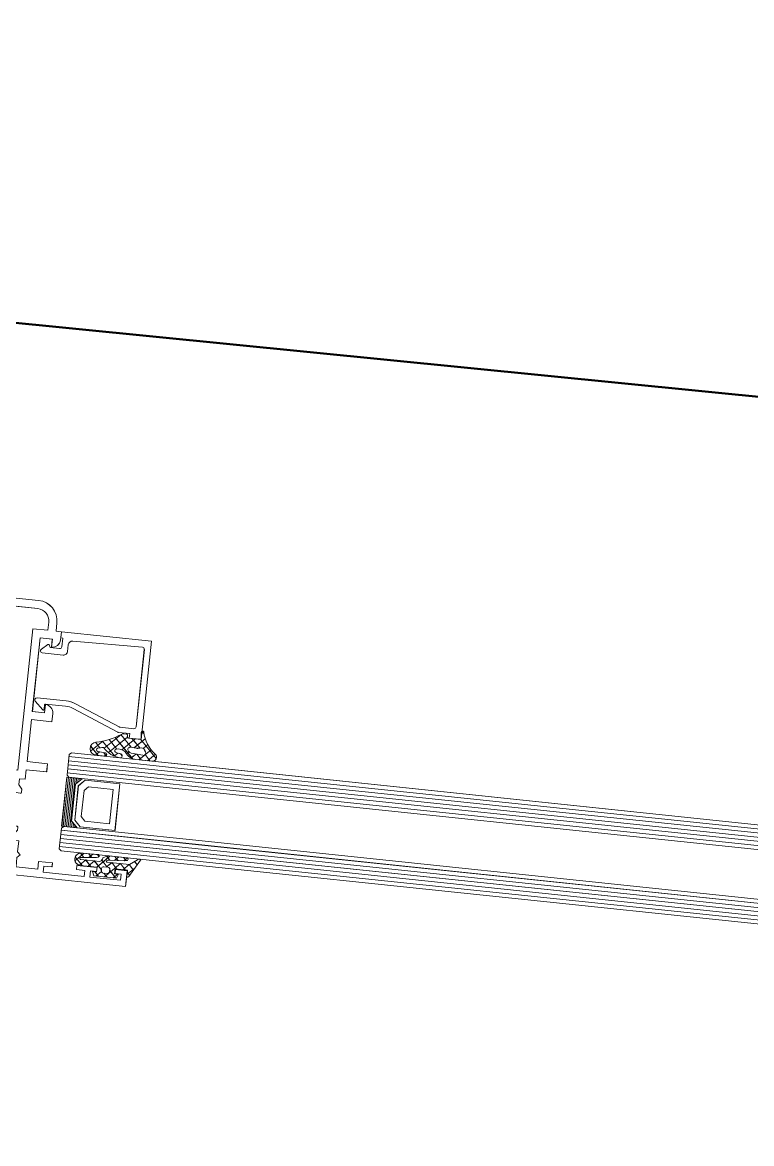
# Model space of a CAD drawing. Header units: millimetres. Extents: x 26282 to 30760, y 1404 to 4574.
# Drawn here: x 29690.17 to 29707.89, y 3447.08 to 3474.34 of the extents above; entities that cross this region are included whole.
import ezdxf

# ---------------------------------------------------------------- set-up
doc = ezdxf.new("R2010")
doc.units = ezdxf.units.MM
doc.header["$LTSCALE"] = 0.25
doc.layers.add('AB-DUV', color=4, linetype='Continuous', lineweight=50)
doc.layers.add('DOĞRAMA', color=30, linetype='Continuous', lineweight=20)

# ---------------------------------------------------------------- blocks, each defined once
blk = doc.blocks.new('CHD60E28', base_point=(0, -82.8))
at = {"color": 1, "linetype": 'Continuous'}
blk.add_line((58, -22), (60, -22), dxfattribs=at)
at = {"color": 40, "linetype": 'Continuous'}
for points in [[(0, -49.7), (0, -24.85), (0, 0), (3.9, 0), (3.9, -2.9), (2.9, -2.9), (2.9, -1.4), (1.4, -1.4), (1.4, -8.9), (2.9, -8.9), (2.9, -7.4), (3.9, -7.4), (3.9, -12.3), (2.9, -12.3), (2.9, -10.3), (1.4, -10.3), (1.4, -20.3), (2.9, -20.3), (2.9, -18.3), (3.9, -18.3), (3.9, -21.7), (2, -21.7), (2, -27), (4.305342, -27), (5, -26.28066), (5.694659, -27), (8.4, -27), (8.4, -28.4), (9.809008, -28.4, 0.176327), (9.969705, -28.341511), (10.9, -27.5609), (11.6, -27.5609, -0.43976), (11.898858, -27.887046), (11.688329, -30.293409, -0.176327), (11.616057, -30.448396), (11.276777, -30.787677, -0.577351), (10.858518, -30.675605), (10.827653, -30.560412, 0.267949), (10.650876, -30.383636), (8.7, -29.8609), (8.5, -29.8609, 0.842899), (8.4, -30.443742), (8.4, -34.5109, 0.414213), (8.65, -34.7609), (8.971194, -34.7609, 0.137838), (9.101447, -34.724288), (10.619748, -33.797512, -0.585341), (11, -34.0109), (11, -35.347384, -0.261351), (10.521011, -36.200935), (8.4, -37.495605), (8.4, -39.304394), (10.52101, -40.599064, -0.261351), (11.000001, -41.452615), (11, -42.789099, -0.585341), (10.619748, -43.002487), (9.101446, -42.075712, 0.137838), (8.971194, -42.0391), (8.65, -42.039099, 0.414213), (8.399999, -42.2891), (8.4, -46.356257, 0.842899), (8.5, -46.939099), (8.7, -46.939099), (10.650876, -46.416364, 0.267949), (10.827654, -46.239588), (10.858519, -46.124395, -0.577351), (11.276776, -46.012322), (11.616057, -46.351603, -0.176327), (11.688329, -46.50659), (11.898859, -48.912953, -0.43976), (11.6, -49.2391), (10.9, -49.239099), (9.969705, -48.458489, 0.176327), (9.809008, -48.4), (8.4, -48.4), (8.4, -49.7), (7.9, -49.7), (7.9, -53.705341), (8.61934, -54.4), (7.9, -55.094658), (7.9, -59.1, -0.414213), (7.3, -59.699999), (6.5, -59.7, -0.414213), (5.9, -59.099999), (5.9, -49.7), (0, -49.7)], [(67, -28.30168), (67, -55.55084), (67, -82.8), (63.5, -82.8), (63.5, -81.073884), (64.5, -80.7), (64.5, -81.4), (66, -81.4), (66, -77.2), (64.5, -77.2), (64.5, -77.9), (63.5, -77.526115), (63.5, -75.8), (65, -75.8), (65, -60.8), (62, -60.8), (62, -65.3), (57.5, -65.3), (57.5, -63.8), (60, -63.8), (60, -60.8), (40, -60.8), (40, -63.8), (42.5, -63.8), (42.5, -65.3), (31.308076, -65.3), (28.71, -60.8), (25.4, -60.8, -0.414213), (23.4, -58.799999), (23.4, -48.4), (21.990993, -48.4, 0.176327), (21.830296, -48.458489), (20.9, -49.239099), (20.2, -49.239099, -0.43976), (19.901142, -48.912953), (20.111671, -46.506591, -0.176327), (20.183943, -46.351603), (20.523224, -46.012323, -0.577351), (20.941481, -46.124395), (20.972347, -46.239587, 0.267949), (21.149124, -46.416364), (23.1, -46.939099), (23.3, -46.939099, 0.842899), (23.4, -46.356257), (23.4, -42.289099, 0.414213), (23.149999, -42.0391), (22.828807, -42.039099, 0.137838), (22.698554, -42.075711), (21.180253, -43.002487, -0.585341), (20.799999, -42.7891), (20.8, -41.452615, -0.261351), (21.278991, -40.599064), (23.4, -39.304394), (23.4, -37.495605), (21.278991, -36.200935, -0.261351), (20.800001, -35.347385), (20.8, -34.0109, -0.585341), (21.180252, -33.797512), (22.698554, -34.724288, 0.137838), (22.828807, -34.760901), (23.15, -34.7609, 0.414213), (23.4, -34.5109), (23.4, -30.443743, 0.842899), (23.3, -29.860899), (23.1, -29.8609), (21.149124, -30.383636, 0.267949), (20.972348, -30.560413), (20.941482, -30.675605, -0.577351), (20.523223, -30.787677), (20.183943, -30.448396, -0.176327), (20.111672, -30.293408), (19.901142, -27.887047, -0.43976), (20.199999, -27.5609), (20.9, -27.5609), (21.830296, -28.341511, 0.176327), (21.990993, -28.4), (23.4, -28.4), (23.4, -27), (25.74, -27), (25.74, -22), (27.74, -22), (27.74, -27), (38, -27), (38, -22), (40, -22, -0.414213), (42, -23.999999), (40, -24), (40, -27), (58, -27), (58, -24), (56, -24, -0.414213), (58, -21.999999), (60, -22), (60, -23.30168), (62, -23.30168, -0.414213), (67, -28.30168)], [(65, -43.55084), (65, -28.301681, 0.414213), (62, -25.301681), (60, -25.30168), (60, -29), (25.4, -29), (25.4, -58.8), (29.864701, -58.8), (32.462777, -63.3), (38, -63.3), (38, -58.8), (65, -58.8), (65, -43.55084)]]:
    blk.add_lwpolyline(points, format="xyb", close=True, dxfattribs=at)
blk.add_lwpolyline([(3.2, -29.55), (3.2, -30.1), (2, -30.1), (2, -46.4), (3.2, -46.4), (3.2, -47.7), (4.8, -47.7), (4.8, -46.4), (6.4, -46.4), (6.4, -30.1), (4.8, -30.1), (4.8, -29), (3.2, -29), (3.2, -29.55)], close=True, dxfattribs=at)
at = {"color": 4, "linetype": 'Continuous'}
for points in [[(10.113, -33.587833), (8.4, -34.587833), (8.4, -29.987833), (10.1, -30.987833), (15.9, -30.987833), (21.7, -30.987833), (23.4, -29.987833), (23.4, -34.587833), (21.687, -33.587833), (15.9, -33.587833), (10.113, -33.587833)], [(10.113, -43.212166), (8.4, -42.212166), (8.4, -46.812166), (10.1, -45.812166), (15.9, -45.812166), (21.7, -45.812166), (23.4, -46.812166), (23.4, -42.212166), (21.687, -43.212166), (15.9, -43.212166), (10.113, -43.212166)]]:
    blk.add_lwpolyline(points, close=True, dxfattribs=at)
blk = doc.blocks.new('CHD10-3111', base_point=(3855.389827, -8975.811796))
at = {"color": 40, "linetype": 'Continuous'}
blk.add_lwpolyline([(3855.389827, -8949.111796), (3879.389827, -8949.111796), (3879.389827, -8971.111796), (3877.889827, -8971.111796), (3877.889827, -8970.611796), (3875.789827, -8970.611796, 0.414276), (3875.289827, -8971.111902), (3875.289827, -8973.411796), (3875.891113, -8973.764938, -0.44986), (3875.948899, -8974.058621), (3874.687602, -8975.51474, -0.717959), (3873.789827, -8975.211796), (3873.789827, -8970.111796, -0.414242), (3874.789923, -8969.111796), (3876.40713, -8969.111796, 0.409111), (3877.406977, -8968.129248), (3877.703866, -8951.120522, 0.419335), (3877.203942, -8950.611796), (3858.289827, -8950.611796, 0.414214), (3857.789827, -8951.111796), (3857.789827, -8954.510299, 0.096347), (3857.826278, -8954.697709), (3862.331086, -8965.847499, -0.096289), (3862.789827, -8968.20752), (3862.789827, -8975.311796, -0.679855), (3861.925103, -8975.653814), (3860.044019, -8973.648631, -0.65679), (3860.189935, -8973.311796), (3861.289827, -8973.311796, 0.414214), (3861.489827, -8973.111796), (3861.489827, -8968.20752, 0.096295), (3861.125704, -8966.334383), (3856.526235, -8954.950297, -0.096289), (3856.489827, -8954.762994), (3856.489827, -8952.011796), (3855.389827, -8952.011796), (3855.389827, -8949.111796)], format="xyb", close=True, dxfattribs=at)
blk = doc.blocks.new('CHDMN-201', base_point=(29.944199, -19.992072))
at = {"color": 1, "linetype": 'Continuous'}
for p, q in [((24.944196, -17.917709), (26.712382, -16.149524)), ((25.670623, -15.827906), (29.959082, -20.116364)), ((24.944196, -17.222799), (26.363237, -18.64184)), ((24.944198, -20.039028), (27.683935, -17.299291)), ((27.730494, -21.495372), (30.203718, -19.022148)), ((27.817864, -19.286682), (28.843558, -18.260988)), ((24.944197, -19.344121), (26.23548, -20.635403)), ((25.079548, -21.600792), (25.475995, -21.997239)), ((25.189997, -21.91455), (25.940862, -21.163684)), ((25.940862, -21.163684), (26.275067, -20.829479)), ((26.23548, -20.635403), (26.260255, -20.660179)), ((26.954462, -24.392725), (29.944199, -21.402988)), ((27.826231, -20.104834), (29.944199, -22.222802)), ((31.257696, -20.089491), (31.80016, -19.547027)), ((31.416762, -19.452725), (31.950423, -19.986385)), ((25.475995, -21.997239), (29.768513, -26.289757)), ((25.477814, -24.120378), (25.941592, -24.584156)), ((25.916779, -27.551729), (30.108752, -23.359755)), ((26.075074, -23.150793), (26.624114, -22.601753)), ((27.79138, -22.191304), (30.58826, -24.988183)), ((25.178841, -25.942725), (28.496854, -29.260739)), ((25.232281, -26.114906), (26.046166, -25.301021)), ((26.882093, -28.707735), (30.556963, -25.032865)), ((26.991686, -25.63425), (29.066899, -27.709463)), ((24.944199, -28.524309), (25.530435, -27.938072)), ((24.944199, -29.950724), (27.004506, -32.011031)), ((24.952122, -30.637706), (25.869183, -29.720645)), ((25.094432, -27.979636), (25.776541, -28.661746)), ((25.810575, -31.900573), (28.517647, -29.193501)), ((26.861353, -29.746558), (28.07121, -30.956415))]:
    blk.add_line(p, q, dxfattribs=at)
for points in [[(26.390301, -23.393758, -0.11997), (25.342637, -22.236365, -0.11997), (24.944199, -20.726926), (24.944195, -16.789779, -0.730107), (26.758647, -16.209518, 0.185935), (31.810746, -19.549362, -0.858634), (31.670288, -20.125588), (30.144199, -19.992072, 0.414214), (29.944199, -20.192072), (29.944199, -23.09206, 0.414226), (30.244199, -23.392072), (30.544174, -23.392072, -0.414238), (30.844199, -23.692072), (30.844199, -24.310458, -0.167691), (30.631375, -24.927186, 0.106409), (28.114271, -30.786691, -0.907546), (24.944199, -30.478675), (24.944199, -28.292072, -1), (25.744199, -28.292072), (25.908447, -30.169443, 0.790151), (26.678457, -30.282816, 0.061795), (27.025941, -28.955975, 0.24686), (26.961879, -28.781202, -0.192553), (24.944199, -24.656358, -1), (25.941426, -24.581945, 0.061004), (26.187228, -25.817745, 0.744986), (26.953471, -25.796309, 0.211789), (26.613432, -23.622255, 0.100818), (26.390301, -23.393758)], [(26.255022, -20.600362), (26.380094, -22.029945, 0.17342), (26.661249, -22.641873, 0.008526), (26.786952, -22.766133, 0.691738), (27.799141, -22.280005), (27.680588, -20.924941, -0.129672), (27.819183, -20.120619, 0.375997), (27.441422, -18.85823), (27.046771, -18.610379, 0.619603), (26.12995, -19.17078), (26.255022, -20.600362)]]:
    blk.add_lwpolyline(points, format="xyb", close=True, dxfattribs=at)
blk = doc.blocks.new('*U61')
at = {"color": 4, "linetype": 'Continuous'}
for p, q in [((243.544392, 76), (243.544392, 64)), ((243.944392, 76), (243.944392, 64)), ((244.344392, 76), (244.344392, 64)), ((244.744392, 76), (244.744392, 64)), ((245.144392, 76), (245.144392, 64)), ((245.544392, 76), (245.544392, 64)), ((245.944392, 76), (245.944392, 74.65)), ((246.344392, 76), (246.344392, 75.05)), ((246.744392, 76), (246.744392, 75.45)), ((247.144392, 76), (247.144392, 75.85)), ((245.944392, 65.35), (245.944392, 64)), ((246.344392, 64.95), (246.344392, 64)), ((246.744392, 64.55), (246.744392, 64)), ((247.144392, 64.15), (247.144392, 64))]:
    blk.add_line(p, q, dxfattribs=at)
blk = doc.blocks.new('CHD40D02')
at = {"color": 1, "linetype": 'Continuous'}
for p, q in [((-1.122662, 0.665503), (-0.457159, 0)), ((-1.012226, 0), (0.801576, 1.813802)), ((0, -1.109094), (1.4, 0.290906)), ((0.205857, 1.458304), (1.4, 0.264161)), ((1.534377, 2.251105), (2.247288, 1.538194)), ((-2.117144, -5.347558), (1.4, -1.830414)), ((-2.117144, -3.226238), (-1.117144, -2.226238)), ((-2.117144, -2.582656), (-0.421916, -4.277884)), ((0, -0.457159), (1.4, -1.857159)), ((0, -2.578479), (1.4, -3.978479)), ((2.000247, -3.351488), (2.91136, -2.440375)), ((2.050967, -2.508126), (2.906913, -3.364072)), ((2.135987, -1.094428), (2.921622, -0.308793)), ((2.222769, -0.558608), (2.917076, -1.252915)), ((-2.117144, -4.703976), (-1.237492, -5.583628)), ((0.262508, -5.089227), (1.4, -3.951735)), ((0.262508, -4.962308), (1.066416, -5.766216)), ((1.930627, -4.509107), (2.59883, -5.177309)), ((2.106571, -5.366485), (2.901098, -4.571957)), ((2.59883, -5.177309), (2.73038, -5.30886)), ((-2.117144, -7.468879), (-0.899257, -6.250992)), ((-2.117144, -6.825296), (-1.117144, -7.825296)), ((-0.543237, -6.277883), (1.4, -8.22112)), ((0, -7.473055), (2.106571, -5.366485)), ((1.066416, -5.766216), (1.7501, -6.4499)), ((2.53001, -7.22981), (2.953639, -7.653438)), ((0, -9.594375), (1.4, -8.194375)), ((0, -8.942441), (1.4, -10.34244)), ((0.005596, -11.710099), (1.4, -10.315696)), ((2.065011, -9.650685), (2.925923, -8.789773)), ((2.137826, -8.958946), (2.903131, -9.724251)), ((0.000001, -11.063761), (1.86654, -12.930301)), ((0.929001, -12.908016), (2.87289, -10.964126)), ((1.935795, -10.878236), (2.844412, -11.786853))]:
    blk.add_line(p, q, dxfattribs=at)
at = {"color": 7, "linetype": 'Continuous'}
blk.add_line((2.921685, -0.29561), (2.817805, -0.199647), dxfattribs=at)
at = {"color": 1, "linetype": 'Continuous'}
for points in [[(2.921685, -0.29561), (2.9, -4.8), (2.8, -5.1), (2.7, -5.4), (2.6, -5.7), (2.4, -6), (2.3, -6.2), (2, -6.3), (1.8, -6.4), (1.6, -6.6), (1.5, -6.7), (1.4, -6.9), (1.4, -11.5), (1.4, -11.7), (1.6, -11.8), (1.65982, -11.8), (1.85982, -11.6), (2.25982, -7.8), (2.35982, -7.4), (2.55982, -7.2), (2.85982, -7.2), (2.95982, -7.4), (2.85982, -11.5, -1.047986), (0.000001, -11.499982), (0, -7.412301), (-1.117144, -7.412301), (-1.117144, -8.412301), (-2.117144, -7.977518), (-2.117144, -2.406848), (-1.117144, -2.015544), (-1.117144, -3.015544), (0, -3.015544), (0, 0), (-1.5, 0), (-1.6, 0.1), (-1.6, 0.3), (-1.4, 0.5), (2.700478, 2.946982), (2.800478, 2.946982), (2.900478, 2.746982), (2.900478, 2.446982), (2.700478, 2.146982), (1.4, 0.4), (1.4, -5.2), (1.5, -5.3), (1.7, -5.2), (1.907825, -4.888262), (2.146067, -0.926812), (2.230152, -0.523166), (2.318197, -0.219443), (2.614003, -0.107644), (2.817805, -0.199647), (2.921685, -0.29561)], [(0.116062, -6.131436, 0.198912), (0.262508, -5.777883), (0.262508, -4.777884, 0.414213), (-0.237492, -4.277884), (-0.737492, -4.277884, 0.414213), (-1.237492, -4.777883), (-1.237492, -5.777884, 0.414213), (-0.737492, -6.277883), (-0.237491, -6.277883, 0.198912), (0.116062, -6.131436)]]:
    blk.add_lwpolyline(points, format="xyb", close=True, dxfattribs=at)
blk = doc.blocks.new('A$C3DEF5641')
at = {"layer": 'DOĞRAMA', "color": 163, "linetype": 'Continuous'}
for p, q in [((122.13, 82.92), (121.63, 82.42)), ((121.63, 82.42), (121.63, 77.42)), ((121.63, 81.92), (153.63, 81.92)), ((122.13, 82.92), (153.63, 82.92)), ((353.28, 82.92), (153.63, 82.92)), ((353.28, 81.92), (153.63, 81.92)), ((121.63, 80.92), (153.63, 80.92)), ((121.63, 79.92), (153.63, 79.92)), ((353.28, 80.92), (153.63, 80.92)), ((353.28, 79.92), (153.63, 79.92)), ((121.63, 78.92), (153.63, 78.92)), ((121.63, 77.92), (153.63, 77.92)), ((121.63, 77.42), (122.13, 76.92)), ((122.13, 76.92), (153.63, 76.92)), ((126.13, 76.62), (124.63, 75.12)), ((134.63, 76.62), (126.13, 76.62)), ((134.63, 65.22), (134.63, 76.62)), ((353.28, 78.92), (153.63, 78.92)), ((353.28, 77.92), (153.63, 77.92)), ((353.28, 76.92), (153.63, 76.92)), ((124.63, 75.12), (124.63, 66.72)), ((127.13, 75.12), (126.13, 74.12)), ((126.13, 74.12), (126.13, 67.72)), ((133.13, 75.12), (127.13, 75.12)), ((133.13, 66.72), (133.13, 75.12)), ((124.63, 66.72), (126.13, 65.22)), ((126.13, 67.72), (127.13, 66.72)), ((127.13, 66.72), (133.13, 66.72)), ((122.13, 64.92), (121.63, 64.42)), ((121.63, 64.42), (121.63, 59.42)), ((121.63, 63.92), (153.63, 63.92)), ((121.63, 62.92), (153.63, 62.92)), ((122.13, 64.92), (153.63, 64.92)), ((126.13, 65.22), (134.63, 65.22)), ((353.28, 64.92), (153.63, 64.92)), ((353.28, 63.92), (153.63, 63.92)), ((353.28, 62.92), (153.63, 62.92)), ((121.63, 61.92), (153.63, 61.92)), ((121.63, 60.92), (153.63, 60.92)), ((353.28, 61.92), (153.63, 61.92)), ((353.28, 60.92), (153.63, 60.92)), ((121.63, 59.92), (153.63, 59.92)), ((121.63, 59.42), (122.13, 58.92)), ((122.13, 58.92), (153.63, 58.92)), ((353.28, 59.92), (153.63, 59.92)), ((353.28, 58.92), (153.63, 58.92))]:
    blk.add_line(p, q, dxfattribs=at)
blk.add_lwpolyline([(121.63, 76.92), (125.38, 76.92), (123.88, 75.42), (123.88, 66.42), (125.38, 64.92), (121.63, 64.92), (121.63, 76.92)], close=True, dxfattribs=at)
at = {"layer": 'DOĞRAMA', "color": 163}
blk.add_arc((46.5, 122.91), 404.59, 0, 90, dxfattribs=at)
at = {"layer": 'DOĞRAMA', "color": 163, "rotation": 270}
for name, p, xscale in [('CHD60E28', (55.83, 51.92), -1), ('CHD10-3111', (111.93, 87.92), -1), ('CHDMN-201', (138.63, 87.92), -1), ('CHD40D02', (138.63, 55.92), -1.034312)]:
    blk.add_blockref(name, p, dxfattribs=dict(at, xscale=xscale))
at = {"layer": 'DOĞRAMA', "color": 163}
blk.add_blockref('*U61', (-121.91, 0.92), dxfattribs=at)
blk = doc.blocks.new('A$C187D15ED')
at = {"layer": 'AB-DUV'}
blk.add_line((10512.63, 3222.948), (10087.749, 3265.167), dxfattribs=at)
blk.add_line((10512.63, 3222.948), (10087.749, 3265.167), dxfattribs=at)
at = {"layer": 'DOĞRAMA', "color": 163, "xscale": 0.1, "yscale": 0.1, "zscale": 0.1, "rotation": 354.0084398994581}
blk.add_blockref('A$C3DEF5641', (10107.921, 3244.585, 0), dxfattribs=at)
blk.add_blockref('A$C3DEF5641', (10107.921, 3244.585, 0), dxfattribs=at)

msp = doc.modelspace()

# ---------------------------------------------------------------- block references
at = {"layer": 'AB-DUV', "ltscale": 100}
msp.add_blockref('A$C187D15ED', (19570.424, 205.028, 5.126), dxfattribs=at)

# ---------------------------------------------------------------- next in the draw order: linework, layer by layer
at = {"layer": 'DOĞRAMA', "color": 1, "linetype": 'Continuous'}
for p, q in [((29691.092, 3459.328, 5.126), (29691.113, 3459.527, 5.126)), ((29691.092, 3459.328, 5.126), (29691.113, 3459.527, 5.126)), ((29692.152, 3456.697, 5.126), (29692.556, 3457.024, 5.126)), ((29692.152, 3456.697, 5.126), (29692.556, 3457.024, 5.126)), ((29692.809, 3456.719, 5.126), (29692.561, 3457.026, 5.126)), ((29692.809, 3456.719, 5.126), (29692.561, 3457.026, 5.126)), ((29693.055, 3457.042, 5.126), (29693.114, 3457.09, 5.126)), ((29693.055, 3457.042, 5.126), (29693.114, 3457.09, 5.126)), ((29693.12, 3457.051, 5.126), (29693.072, 3457.11, 5.126)), ((29693.12, 3457.051, 5.126), (29693.072, 3457.11, 5.126)), ((29691.823, 3456.623, 5.126), (29692.121, 3456.864, 5.126)), ((29691.823, 3456.623, 5.126), (29692.121, 3456.864, 5.126)), ((29692.008, 3456.517, 5.126), (29691.825, 3456.743, 5.126)), ((29692.008, 3456.517, 5.126), (29691.825, 3456.743, 5.126)), ((29692.048, 3456.705, 5.126), (29691.941, 3456.838, 5.126)), ((29692.048, 3456.705, 5.126), (29691.941, 3456.838, 5.126)), ((29692.409, 3456.498, 5.126), (29692.114, 3456.863, 5.126)), ((29692.409, 3456.498, 5.126), (29692.114, 3456.863, 5.126)), ((29692.257, 3456.589, 5.126), (29692.717, 3456.962, 5.126)), ((29692.257, 3456.589, 5.126), (29692.717, 3456.962, 5.126)), ((29692.459, 3456.675, 5.126), (29692.274, 3456.903, 5.126)), ((29692.459, 3456.675, 5.126), (29692.274, 3456.903, 5.126)), ((29692.805, 3456.487, 5.126), (29692.423, 3456.958, 5.126)), ((29692.805, 3456.487, 5.126), (29692.423, 3456.958, 5.126)), ((29692.582, 3456.659, 5.126), (29692.91, 3456.925, 5.126)), ((29692.582, 3456.659, 5.126), (29692.91, 3456.925, 5.126)), ((29693.017, 3456.701, 5.126), (29692.829, 3456.933, 5.126)), ((29693.017, 3456.701, 5.126), (29692.829, 3456.933, 5.126)), ((29692.878, 3456.706, 5.126), (29693.15, 3456.926, 5.126)), ((29692.878, 3456.706, 5.126), (29693.15, 3456.926, 5.126)), ((29693.42, 3456.442, 5.126), (29693.038, 3456.913, 5.126)), ((29693.42, 3456.442, 5.126), (29693.038, 3456.913, 5.126)), ((29693.099, 3456.691, 5.126), (29693.211, 3456.783, 5.126)), ((29693.099, 3456.691, 5.126), (29693.211, 3456.783, 5.126)), ((29691.94, 3456.525, 5.126), (29692.041, 3456.606, 5.126)), ((29691.94, 3456.525, 5.126), (29692.041, 3456.606, 5.126)), ((29692.206, 3456.511, 5.126), (29692.145, 3456.586, 5.126)), ((29692.206, 3456.511, 5.126), (29692.145, 3456.586, 5.126)), ((29692.15, 3456.502, 5.126), (29692.214, 3456.554, 5.126)), ((29692.15, 3456.502, 5.126), (29692.214, 3456.554, 5.126)), ((29692.393, 3456.505, 5.126), (29692.482, 3456.578, 5.126)), ((29692.393, 3456.505, 5.126), (29692.482, 3456.578, 5.126)), ((29692.593, 3456.509, 5.126), (29692.552, 3456.56, 5.126)), ((29692.593, 3456.509, 5.126), (29692.552, 3456.56, 5.126)), ((29692.696, 3456.558, 5.126), (29692.756, 3456.607, 5.126)), ((29692.696, 3456.558, 5.126), (29692.756, 3456.607, 5.126)), ((29692.84, 3456.443, 5.126), (29692.805, 3456.487, 5.126)), ((29692.84, 3456.443, 5.126), (29692.805, 3456.487, 5.126)), ((29692.81, 3456.457, 5.126), (29692.892, 3456.524, 5.126)), ((29692.81, 3456.457, 5.126), (29692.892, 3456.524, 5.126)), ((29692.892, 3456.524, 5.126), (29692.929, 3456.554, 5.126)), ((29692.892, 3456.524, 5.126), (29692.929, 3456.554, 5.126)), ((29692.948, 3456.548, 5.126), (29692.946, 3456.551, 5.126)), ((29692.948, 3456.548, 5.126), (29692.946, 3456.551, 5.126)), ((29693.063, 3456.406, 5.126), (29692.948, 3456.548, 5.126)), ((29693.063, 3456.406, 5.126), (29692.948, 3456.548, 5.126)), ((29692.994, 3456.413, 5.126), (29693.295, 3456.657, 5.126)), ((29692.994, 3456.413, 5.126), (29693.295, 3456.657, 5.126)), ((29693.274, 3456.384, 5.126), (29693.148, 3456.54, 5.126)), ((29693.274, 3456.384, 5.126), (29693.148, 3456.54, 5.126)), ((29693.205, 3456.391, 5.126), (29693.399, 3456.549, 5.126)), ((29693.205, 3456.391, 5.126), (29693.399, 3456.549, 5.126)), ((29691.443, 3453.958, 5.126), (29691.657, 3454.138, 5.126)), ((29691.443, 3453.958, 5.126), (29691.657, 3454.138, 5.126)), ((29691.616, 3453.843, 5.126), (29691.451, 3454.055, 5.126)), ((29691.616, 3453.843, 5.126), (29691.451, 3454.055, 5.126)), ((29691.552, 3453.85, 5.126), (29691.706, 3453.979, 5.126)), ((29691.552, 3453.85, 5.126), (29691.706, 3453.979, 5.126)), ((29691.56, 3454.015, 5.126), (29691.561, 3454.022, 5.126)), ((29691.56, 3454.015, 5.126), (29691.561, 3454.022, 5.126)), ((29691.568, 3453.994, 5.126), (29691.56, 3454.015, 5.126)), ((29691.568, 3453.994, 5.126), (29691.56, 3454.015, 5.126)), ((29691.561, 3454.022, 5.126), (29691.583, 3454.04, 5.126)), ((29691.561, 3454.022, 5.126), (29691.583, 3454.04, 5.126)), ((29691.588, 3453.992, 5.126), (29691.568, 3453.994, 5.126)), ((29691.588, 3453.992, 5.126), (29691.568, 3453.994, 5.126)), ((29691.656, 3454.04, 5.126), (29691.575, 3454.143, 5.126)), ((29691.656, 3454.04, 5.126), (29691.575, 3454.143, 5.126)), ((29691.583, 3454.04, 5.126), (29691.965, 3454.042, 5.126)), ((29691.583, 3454.04, 5.126), (29691.965, 3454.042, 5.126)), ((29692.046, 3453.944, 5.126), (29691.588, 3453.992, 5.126)), ((29692.046, 3453.944, 5.126), (29691.588, 3453.992, 5.126)), ((29692.013, 3454.109, 5.126), (29691.604, 3454.142, 5.126)), ((29692.013, 3454.109, 5.126), (29691.604, 3454.142, 5.126)), ((29691.827, 3453.821, 5.126), (29691.703, 3453.98, 5.126)), ((29691.827, 3453.821, 5.126), (29691.703, 3453.98, 5.126)), ((29691.779, 3454.041, 5.126), (29691.874, 3454.12, 5.126)), ((29691.779, 3454.041, 5.126), (29691.874, 3454.12, 5.126)), ((29691.849, 3454.041, 5.126), (29691.781, 3454.128, 5.126)), ((29691.849, 3454.041, 5.126), (29691.781, 3454.128, 5.126)), ((29691.965, 3454.042, 5.126), (29692.006, 3454.048, 5.126)), ((29691.965, 3454.042, 5.126), (29692.006, 3454.048, 5.126)), ((29691.973, 3453.806, 5.126), (29692.206, 3454, 5.126)), ((29691.973, 3453.806, 5.126), (29692.206, 3454, 5.126)), ((29692.025, 3454.063, 5.126), (29691.987, 3454.111, 5.126)), ((29692.025, 3454.063, 5.126), (29691.987, 3454.111, 5.126)), ((29692.006, 3454.048, 5.126), (29692.028, 3454.066, 5.126)), ((29692.006, 3454.048, 5.126), (29692.028, 3454.066, 5.126)), ((29692.031, 3454.097, 5.126), (29692.013, 3454.109, 5.126)), ((29692.031, 3454.097, 5.126), (29692.013, 3454.109, 5.126)), ((29692.028, 3454.066, 5.126), (29692.031, 3454.097, 5.126)), ((29692.028, 3454.066, 5.126), (29692.031, 3454.097, 5.126)), ((29692.1, 3453.98, 5.126), (29692.078, 3453.961, 5.126)), ((29692.1, 3453.98, 5.126), (29692.078, 3453.961, 5.126)), ((29692.155, 3453.898, 5.126), (29692.094, 3453.975, 5.126)), ((29692.155, 3453.898, 5.126), (29692.094, 3453.975, 5.126)), ((29692.112, 3453.999, 5.126), (29692.1, 3453.98, 5.126)), ((29692.112, 3453.999, 5.126), (29692.1, 3453.98, 5.126)), ((29692.125, 3454.029, 5.126), (29692.112, 3453.999, 5.126)), ((29692.125, 3454.029, 5.126), (29692.112, 3453.999, 5.126)), ((29692.146, 3454.037, 5.126), (29692.125, 3454.029, 5.126)), ((29692.146, 3454.037, 5.126), (29692.125, 3454.029, 5.126)), ((29692.178, 3454.055, 5.126), (29692.146, 3454.037, 5.126)), ((29692.178, 3454.055, 5.126), (29692.146, 3454.037, 5.126)), ((29692.209, 3454.062, 5.126), (29692.178, 3454.055, 5.126)), ((29692.209, 3454.062, 5.126), (29692.178, 3454.055, 5.126)), ((29692.206, 3454, 5.126), (29692.293, 3454.074, 5.126)), ((29692.206, 3454, 5.126), (29692.293, 3454.074, 5.126)), ((29692.24, 3454.069, 5.126), (29692.209, 3454.062, 5.126)), ((29692.24, 3454.069, 5.126), (29692.209, 3454.062, 5.126)), ((29692.23, 3454.049, 5.126), (29692.218, 3454.064, 5.126)), ((29692.23, 3454.049, 5.126), (29692.218, 3454.064, 5.126)), ((29692.218, 3453.957, 5.126), (29692.251, 3453.975, 5.126)), ((29692.218, 3453.957, 5.126), (29692.251, 3453.975, 5.126)), ((29692.289, 3453.973, 5.126), (29692.23, 3454.049, 5.126)), ((29692.289, 3453.973, 5.126), (29692.23, 3454.049, 5.126)), ((29692.271, 3454.076, 5.126), (29692.24, 3454.069, 5.126)), ((29692.271, 3454.076, 5.126), (29692.24, 3454.069, 5.126)), ((29692.251, 3453.975, 5.126), (29692.648, 3453.958, 5.126)), ((29692.251, 3453.975, 5.126), (29692.648, 3453.958, 5.126)), ((29692.719, 3454.031, 5.126), (29692.271, 3454.076, 5.126)), ((29692.719, 3454.031, 5.126), (29692.271, 3454.076, 5.126)), ((29692.405, 3453.968, 5.126), (29692.505, 3454.053, 5.126)), ((29692.405, 3453.968, 5.126), (29692.505, 3454.053, 5.126)), ((29692.489, 3453.965, 5.126), (29692.413, 3454.062, 5.126)), ((29692.489, 3453.965, 5.126), (29692.413, 3454.062, 5.126)), ((29692.685, 3453.962, 5.126), (29692.624, 3454.041, 5.126)), ((29692.685, 3453.962, 5.126), (29692.624, 3454.041, 5.126)), ((29692.631, 3453.959, 5.126), (29692.717, 3454.031, 5.126)), ((29692.631, 3453.959, 5.126), (29692.717, 3454.031, 5.126)), ((29692.727, 3454.02, 5.126), (29692.719, 3454.031, 5.126)), ((29692.727, 3454.02, 5.126), (29692.719, 3454.031, 5.126)), ((29692.72, 3453.968, 5.126), (29692.734, 3453.998, 5.126)), ((29692.72, 3453.968, 5.126), (29692.734, 3453.998, 5.126)), ((29692.734, 3453.998, 5.126), (29692.727, 3454.02, 5.126)), ((29692.734, 3453.998, 5.126), (29692.727, 3454.02, 5.126)), ((29692.751, 3453.578, 5.126), (29693.039, 3453.975, 5.126)), ((29692.751, 3453.578, 5.126), (29693.039, 3453.975, 5.126)), ((29692.959, 3453.983, 5.126), (29692.772, 3453.867, 5.126)), ((29692.959, 3453.983, 5.126), (29692.772, 3453.867, 5.126)), ((29692.991, 3454, 5.126), (29692.959, 3453.983, 5.126)), ((29692.991, 3454, 5.126), (29692.959, 3453.983, 5.126)), ((29693.021, 3453.997, 5.126), (29692.991, 3454, 5.126)), ((29693.021, 3453.997, 5.126), (29692.991, 3454, 5.126)), ((29693.04, 3453.985, 5.126), (29693.021, 3453.997, 5.126)), ((29693.04, 3453.985, 5.126), (29693.021, 3453.997, 5.126)), ((29693.039, 3453.975, 5.126), (29693.04, 3453.985, 5.126)), ((29693.039, 3453.975, 5.126), (29693.04, 3453.985, 5.126)), ((29691.573, 3453.848, 5.126), (29691.979, 3453.805, 5.126)), ((29691.573, 3453.848, 5.126), (29691.979, 3453.805, 5.126)), ((29691.762, 3453.828, 5.126), (29691.917, 3453.957, 5.126)), ((29691.762, 3453.828, 5.126), (29691.917, 3453.957, 5.126)), ((29691.967, 3453.69, 5.126), (29691.868, 3453.701, 5.126)), ((29691.868, 3453.701, 5.126), (29691.9, 3453.593, 5.126)), ((29691.967, 3453.69, 5.126), (29691.868, 3453.701, 5.126)), ((29691.868, 3453.701, 5.126), (29691.9, 3453.593, 5.126)), ((29692.086, 3453.737, 5.126), (29691.914, 3453.957, 5.126)), ((29692.086, 3453.737, 5.126), (29691.914, 3453.957, 5.126)), ((29691.951, 3453.588, 5.126), (29692.085, 3453.7, 5.126)), ((29691.951, 3453.588, 5.126), (29692.085, 3453.7, 5.126)), ((29691.979, 3453.805, 5.126), (29691.967, 3453.69, 5.126)), ((29691.979, 3453.805, 5.126), (29691.967, 3453.69, 5.126)), ((29692.067, 3453.952, 5.126), (29692.046, 3453.944, 5.126)), ((29692.067, 3453.952, 5.126), (29692.046, 3453.944, 5.126)), ((29692.078, 3453.961, 5.126), (29692.067, 3453.952, 5.126)), ((29692.078, 3453.961, 5.126), (29692.067, 3453.952, 5.126)), ((29692.084, 3453.717, 5.126), (29692.09, 3453.769, 5.126)), ((29692.084, 3453.717, 5.126), (29692.09, 3453.769, 5.126)), ((29692.145, 3453.815, 5.126), (29692.244, 3453.805, 5.126)), ((29692.145, 3453.815, 5.126), (29692.244, 3453.805, 5.126)), ((29692.226, 3453.806, 5.126), (29692.155, 3453.898, 5.126)), ((29692.226, 3453.806, 5.126), (29692.155, 3453.898, 5.126)), ((29692.162, 3453.566, 5.126), (29692.55, 3453.891, 5.126)), ((29692.162, 3453.566, 5.126), (29692.55, 3453.891, 5.126)), ((29692.206, 3453.937, 5.126), (29692.218, 3453.957, 5.126)), ((29692.206, 3453.937, 5.126), (29692.218, 3453.957, 5.126)), ((29692.215, 3453.926, 5.126), (29692.206, 3453.937, 5.126)), ((29692.215, 3453.926, 5.126), (29692.206, 3453.937, 5.126)), ((29692.213, 3453.808, 5.126), (29692.339, 3453.913, 5.126)), ((29692.213, 3453.808, 5.126), (29692.339, 3453.913, 5.126)), ((29692.772, 3453.867, 5.126), (29692.215, 3453.926, 5.126)), ((29692.772, 3453.867, 5.126), (29692.215, 3453.926, 5.126)), ((29692.289, 3453.748, 5.126), (29692.283, 3453.696, 5.126)), ((29692.289, 3453.748, 5.126), (29692.283, 3453.696, 5.126)), ((29692.437, 3453.537, 5.126), (29692.287, 3453.729, 5.126)), ((29692.437, 3453.537, 5.126), (29692.287, 3453.729, 5.126)), ((29692.46, 3453.755, 5.126), (29692.336, 3453.913, 5.126)), ((29692.46, 3453.755, 5.126), (29692.336, 3453.913, 5.126)), ((29692.405, 3453.644, 5.126), (29692.417, 3453.759, 5.126)), ((29692.405, 3453.644, 5.126), (29692.417, 3453.759, 5.126)), ((29692.417, 3453.759, 5.126), (29692.717, 3453.728, 5.126)), ((29692.417, 3453.759, 5.126), (29692.717, 3453.728, 5.126)), ((29692.671, 3453.732, 5.126), (29692.547, 3453.891, 5.126)), ((29692.671, 3453.732, 5.126), (29692.547, 3453.891, 5.126)), ((29692.606, 3453.739, 5.126), (29692.761, 3453.869, 5.126)), ((29692.606, 3453.739, 5.126), (29692.761, 3453.869, 5.126)), ((29692.648, 3453.958, 5.126), (29692.689, 3453.963, 5.126)), ((29692.648, 3453.958, 5.126), (29692.689, 3453.963, 5.126)), ((29692.689, 3453.963, 5.126), (29692.72, 3453.968, 5.126)), ((29692.689, 3453.963, 5.126), (29692.72, 3453.968, 5.126)), ((29692.717, 3453.728, 5.126), (29692.7, 3453.573, 5.126)), ((29692.717, 3453.728, 5.126), (29692.7, 3453.573, 5.126)), ((29692.706, 3453.624, 5.126), (29692.906, 3453.791, 5.126)), ((29692.706, 3453.624, 5.126), (29692.906, 3453.791, 5.126)), ((29692.864, 3453.734, 5.126), (29692.758, 3453.869, 5.126)), ((29692.864, 3453.734, 5.126), (29692.758, 3453.869, 5.126)), ((29692.957, 3453.862, 5.126), (29692.894, 3453.943, 5.126)), ((29692.957, 3453.862, 5.126), (29692.894, 3453.943, 5.126)), ((29691.9, 3453.593, 5.126), (29692.454, 3453.535, 5.126)), ((29691.9, 3453.593, 5.126), (29692.454, 3453.535, 5.126)), ((29692.015, 3453.581, 5.126), (29691.926, 3453.694, 5.126)), ((29692.015, 3453.581, 5.126), (29691.926, 3453.694, 5.126)), ((29692.228, 3453.65, 5.126), (29692.129, 3453.661, 5.126)), ((29692.228, 3453.65, 5.126), (29692.129, 3453.661, 5.126)), ((29692.226, 3453.559, 5.126), (29692.148, 3453.659, 5.126)), ((29692.226, 3453.559, 5.126), (29692.148, 3453.659, 5.126)), ((29692.373, 3453.544, 5.126), (29692.483, 3453.636, 5.126)), ((29692.373, 3453.544, 5.126), (29692.483, 3453.636, 5.126)), ((29692.504, 3453.634, 5.126), (29692.405, 3453.644, 5.126)), ((29692.504, 3453.634, 5.126), (29692.405, 3453.644, 5.126)), ((29692.454, 3453.535, 5.126), (29692.504, 3453.634, 5.126)), ((29692.454, 3453.535, 5.126), (29692.504, 3453.634, 5.126)), ((29692.7, 3453.573, 5.126), (29692.709, 3453.562, 5.126)), ((29692.7, 3453.573, 5.126), (29692.709, 3453.562, 5.126)), ((29692.709, 3453.562, 5.126), (29692.729, 3453.56, 5.126)), ((29692.709, 3453.562, 5.126), (29692.729, 3453.56, 5.126)), ((29692.771, 3453.605, 5.126), (29692.712, 3453.681, 5.126)), ((29692.771, 3453.605, 5.126), (29692.712, 3453.681, 5.126)), ((29692.729, 3453.56, 5.126), (29692.751, 3453.578, 5.126)), ((29692.729, 3453.56, 5.126), (29692.751, 3453.578, 5.126))]:
    msp.add_line(p, q, dxfattribs=at)
at = {"layer": 'DOĞRAMA', "color": 163, "linetype": 'Continuous'}
for p, q in [((29691.303, 3456.541, 5.126), (29691.25, 3456.043, 5.126)), ((29691.303, 3456.541, 5.126), (29691.25, 3456.043, 5.126)), ((29691.297, 3456.491, 5.126), (29694.48, 3456.157, 5.126)), ((29691.297, 3456.491, 5.126), (29694.48, 3456.157, 5.126)), ((29691.357, 3456.585, 5.126), (29691.303, 3456.541, 5.126)), ((29691.357, 3456.585, 5.126), (29691.303, 3456.541, 5.126)), ((29691.357, 3456.585, 5.126), (29694.49, 3456.256, 5.126)), ((29691.357, 3456.585, 5.126), (29694.49, 3456.256, 5.126)), ((29691.266, 3456.193, 5.126), (29694.449, 3455.858, 5.126)), ((29691.266, 3456.193, 5.126), (29694.449, 3455.858, 5.126)), ((29691.276, 3456.292, 5.126), (29694.459, 3455.958, 5.126)), ((29691.276, 3456.292, 5.126), (29694.459, 3455.958, 5.126)), ((29691.287, 3456.391, 5.126), (29694.469, 3456.057, 5.126)), ((29691.287, 3456.391, 5.126), (29694.469, 3456.057, 5.126)), ((29714.336, 3454.073, 5.126), (29694.48, 3456.157, 5.126)), ((29714.336, 3454.073, 5.126), (29694.48, 3456.157, 5.126)), ((29714.346, 3454.172, 5.126), (29694.49, 3456.256, 5.126)), ((29714.346, 3454.172, 5.126), (29694.49, 3456.256, 5.126)), ((29691.25, 3456.043, 5.126), (29691.295, 3455.988, 5.126)), ((29691.25, 3456.043, 5.126), (29691.295, 3455.988, 5.126)), ((29691.256, 3456.093, 5.126), (29694.438, 3455.759, 5.126)), ((29691.256, 3456.093, 5.126), (29694.438, 3455.759, 5.126)), ((29691.295, 3455.988, 5.126), (29694.428, 3455.66, 5.126)), ((29691.295, 3455.988, 5.126), (29694.428, 3455.66, 5.126)), ((29691.69, 3455.917, 5.126), (29691.525, 3455.783, 5.126)), ((29691.69, 3455.917, 5.126), (29691.525, 3455.783, 5.126)), ((29692.535, 3455.828, 5.126), (29691.69, 3455.917, 5.126)), ((29692.535, 3455.828, 5.126), (29691.69, 3455.917, 5.126)), ((29714.315, 3453.874, 5.126), (29694.459, 3455.958, 5.126)), ((29714.315, 3453.874, 5.126), (29694.459, 3455.958, 5.126)), ((29714.325, 3453.973, 5.126), (29694.469, 3456.057, 5.126)), ((29714.325, 3453.973, 5.126), (29694.469, 3456.057, 5.126)), ((29691.525, 3455.783, 5.126), (29691.437, 3454.948, 5.126)), ((29691.525, 3455.783, 5.126), (29691.437, 3454.948, 5.126)), ((29691.663, 3455.668, 5.126), (29691.597, 3455.032, 5.126)), ((29691.663, 3455.668, 5.126), (29691.597, 3455.032, 5.126)), ((29691.773, 3455.757, 5.126), (29691.663, 3455.668, 5.126)), ((29691.773, 3455.757, 5.126), (29691.663, 3455.668, 5.126)), ((29692.37, 3455.695, 5.126), (29691.773, 3455.757, 5.126)), ((29692.37, 3455.695, 5.126), (29691.773, 3455.757, 5.126)), ((29692.282, 3454.859, 5.126), (29692.37, 3455.695, 5.126)), ((29692.282, 3454.859, 5.126), (29692.37, 3455.695, 5.126)), ((29692.416, 3454.694, 5.126), (29692.535, 3455.828, 5.126)), ((29692.416, 3454.694, 5.126), (29692.535, 3455.828, 5.126)), ((29714.284, 3453.576, 5.126), (29694.428, 3455.66, 5.126)), ((29714.284, 3453.576, 5.126), (29694.428, 3455.66, 5.126)), ((29714.294, 3453.675, 5.126), (29694.438, 3455.759, 5.126)), ((29714.294, 3453.675, 5.126), (29694.438, 3455.759, 5.126)), ((29714.304, 3453.775, 5.126), (29694.449, 3455.858, 5.126)), ((29714.304, 3453.775, 5.126), (29694.449, 3455.858, 5.126)), ((29691.17, 3454.795, 5.126), (29691.115, 3454.75, 5.126)), ((29691.17, 3454.795, 5.126), (29691.115, 3454.75, 5.126)), ((29691.17, 3454.795, 5.126), (29694.302, 3454.466, 5.126)), ((29691.17, 3454.795, 5.126), (29694.302, 3454.466, 5.126)), ((29691.437, 3454.948, 5.126), (29691.571, 3454.783, 5.126)), ((29691.437, 3454.948, 5.126), (29691.571, 3454.783, 5.126)), ((29691.597, 3455.032, 5.126), (29691.686, 3454.922, 5.126)), ((29691.597, 3455.032, 5.126), (29691.686, 3454.922, 5.126)), ((29691.686, 3454.922, 5.126), (29692.282, 3454.859, 5.126)), ((29691.686, 3454.922, 5.126), (29692.282, 3454.859, 5.126)), ((29691.115, 3454.75, 5.126), (29691.062, 3454.253, 5.126)), ((29691.115, 3454.75, 5.126), (29691.062, 3454.253, 5.126)), ((29691.099, 3454.601, 5.126), (29694.282, 3454.267, 5.126)), ((29691.099, 3454.601, 5.126), (29694.282, 3454.267, 5.126)), ((29691.109, 3454.701, 5.126), (29694.292, 3454.367, 5.126)), ((29691.109, 3454.701, 5.126), (29694.292, 3454.367, 5.126)), ((29691.571, 3454.783, 5.126), (29692.416, 3454.694, 5.126)), ((29691.571, 3454.783, 5.126), (29692.416, 3454.694, 5.126)), ((29691.062, 3454.253, 5.126), (29691.107, 3454.198, 5.126)), ((29691.062, 3454.253, 5.126), (29691.107, 3454.198, 5.126)), ((29691.068, 3454.303, 5.126), (29694.25, 3453.969, 5.126)), ((29691.068, 3454.303, 5.126), (29694.25, 3453.969, 5.126)), ((29691.078, 3454.402, 5.126), (29694.261, 3454.068, 5.126)), ((29691.078, 3454.402, 5.126), (29694.261, 3454.068, 5.126)), ((29691.089, 3454.502, 5.126), (29694.271, 3454.168, 5.126)), ((29691.089, 3454.502, 5.126), (29694.271, 3454.168, 5.126)), ((29714.137, 3452.183, 5.126), (29694.282, 3454.267, 5.126)), ((29714.137, 3452.183, 5.126), (29694.282, 3454.267, 5.126)), ((29714.148, 3452.283, 5.126), (29694.292, 3454.367, 5.126)), ((29714.148, 3452.283, 5.126), (29694.292, 3454.367, 5.126)), ((29714.158, 3452.382, 5.126), (29694.302, 3454.466, 5.126)), ((29714.158, 3452.382, 5.126), (29694.302, 3454.466, 5.126)), ((29691.107, 3454.198, 5.126), (29694.24, 3453.869, 5.126)), ((29691.107, 3454.198, 5.126), (29694.24, 3453.869, 5.126)), ((29714.117, 3451.984, 5.126), (29694.261, 3454.068, 5.126)), ((29714.117, 3451.984, 5.126), (29694.261, 3454.068, 5.126)), ((29714.127, 3452.084, 5.126), (29694.271, 3454.168, 5.126)), ((29714.127, 3452.084, 5.126), (29694.271, 3454.168, 5.126)), ((29714.096, 3451.785, 5.126), (29694.24, 3453.869, 5.126)), ((29714.096, 3451.785, 5.126), (29694.24, 3453.869, 5.126)), ((29714.106, 3451.885, 5.126), (29694.25, 3453.969, 5.126)), ((29714.106, 3451.885, 5.126), (29694.25, 3453.969, 5.126))]:
    msp.add_line(p, q, dxfattribs=at)
at = {"layer": 'DOĞRAMA', "color": 4, "linetype": 'Continuous'}
for p, q in [((29691.245, 3455.994, 5.126), (29691.12, 3454.8, 5.126)), ((29691.245, 3455.994, 5.126), (29691.12, 3454.8, 5.126)), ((29691.285, 3455.989, 5.126), (29691.16, 3454.796, 5.126)), ((29691.285, 3455.989, 5.126), (29691.16, 3454.796, 5.126)), ((29691.325, 3455.985, 5.126), (29691.199, 3454.792, 5.126)), ((29691.325, 3455.985, 5.126), (29691.199, 3454.792, 5.126)), ((29691.364, 3455.981, 5.126), (29691.239, 3454.788, 5.126)), ((29691.364, 3455.981, 5.126), (29691.239, 3454.788, 5.126)), ((29691.404, 3455.977, 5.126), (29691.279, 3454.783, 5.126)), ((29691.404, 3455.977, 5.126), (29691.279, 3454.783, 5.126)), ((29691.444, 3455.973, 5.126), (29691.319, 3454.779, 5.126)), ((29691.444, 3455.973, 5.126), (29691.319, 3454.779, 5.126)), ((29691.484, 3455.969, 5.126), (29691.47, 3455.834, 5.126)), ((29691.484, 3455.969, 5.126), (29691.47, 3455.834, 5.126)), ((29691.524, 3455.964, 5.126), (29691.514, 3455.87, 5.126)), ((29691.524, 3455.964, 5.126), (29691.514, 3455.87, 5.126)), ((29691.563, 3455.96, 5.126), (29691.558, 3455.906, 5.126)), ((29691.563, 3455.96, 5.126), (29691.558, 3455.906, 5.126)), ((29691.603, 3455.956, 5.126), (29691.602, 3455.941, 5.126)), ((29691.603, 3455.956, 5.126), (29691.602, 3455.941, 5.126)), ((29691.373, 3454.909, 5.126), (29691.359, 3454.775, 5.126)), ((29691.373, 3454.909, 5.126), (29691.359, 3454.775, 5.126)), ((29691.408, 3454.865, 5.126), (29691.398, 3454.771, 5.126)), ((29691.408, 3454.865, 5.126), (29691.398, 3454.771, 5.126)), ((29691.444, 3454.821, 5.126), (29691.438, 3454.767, 5.126)), ((29691.444, 3454.821, 5.126), (29691.438, 3454.767, 5.126)), ((29691.479, 3454.778, 5.126), (29691.478, 3454.763, 5.126)), ((29691.479, 3454.778, 5.126), (29691.478, 3454.763, 5.126))]:
    msp.add_line(p, q, dxfattribs=at)
at = {"layer": 'DOĞRAMA', "color": 7, "linetype": 'Continuous'}
msp.add_line((29692.719, 3454.031, 5.126), (29692.727, 3454.02, 5.126), dxfattribs=at)
msp.add_line((29692.719, 3454.031, 5.126), (29692.727, 3454.02, 5.126), dxfattribs=at)
at = {"layer": 'DOĞRAMA', "color": 40, "linetype": 'Continuous', "elevation": 5.126}
msp.add_lwpolyline([(29690.095, 3455.953), (29690.234, 3455.939), (29690.258, 3456.172), (29690.756, 3456.119), (29690.776, 3456.318), (29690.279, 3456.37), (29690.386, 3457.391), (29690.884, 3457.339), (29690.904, 3457.538, 0.414213), (29690.726, 3457.757), (29690.706, 3457.558), (29690.407, 3457.59), (29690.595, 3459.38), (29690.893, 3459.349), (29690.873, 3459.15, 0.414213), (29691.092, 3459.328), (29691.113, 3459.527), (29690.984, 3459.54), (29691.005, 3459.739, 0.414213), (29690.56, 3460.289), (29690.56, 3460.289), (29687.85, 3460.573)], format="xyb", dxfattribs=at)
msp.add_lwpolyline([(29690.095, 3455.953), (29690.234, 3455.939), (29690.258, 3456.172), (29690.756, 3456.119), (29690.776, 3456.318), (29690.279, 3456.37), (29690.386, 3457.391), (29690.884, 3457.339), (29690.904, 3457.538, 0.414213), (29690.726, 3457.757), (29690.706, 3457.558), (29690.407, 3457.59), (29690.595, 3459.38), (29690.893, 3459.349), (29690.873, 3459.15, 0.414213), (29691.092, 3459.328), (29691.113, 3459.527), (29690.984, 3459.54), (29691.005, 3459.739, 0.414213), (29690.56, 3460.289), (29690.56, 3460.289), (29687.85, 3460.573)], format="xyb", dxfattribs=at)
for points in [[(29689.022, 3460.249), (29690.539, 3460.09, -0.414213), (29690.806, 3459.76), (29690.785, 3459.561), (29690.417, 3459.6), (29690.056, 3456.159), (29687.092, 3456.47), (29687.139, 3456.914), (29686.718, 3457.219), (29686.776, 3457.77), (29687.224, 3457.723), (29687.506, 3460.408), (29689.022, 3460.249)], [(29689.022, 3460.249), (29690.539, 3460.09, -0.414213), (29690.806, 3459.76), (29690.785, 3459.561), (29690.417, 3459.6), (29690.056, 3456.159), (29687.092, 3456.47), (29687.139, 3456.914), (29686.718, 3457.219), (29686.776, 3457.77), (29687.224, 3457.723), (29687.506, 3460.408), (29689.022, 3460.249)], [(29693.051, 3456.91), (29693.301, 3459.297), (29691.113, 3459.527), (29691.098, 3459.378), (29691.147, 3459.372), (29691.125, 3459.163, -0.414276), (29691.07, 3459.119), (29690.842, 3459.143), (29690.813, 3459.206, 0.44986), (29690.784, 3459.215), (29690.626, 3459.105, 0.717959), (29690.647, 3459.013), (29691.154, 3458.959, 0.414242), (29691.264, 3459.048), (29691.281, 3459.209, -0.409111), (29691.389, 3459.298), (29693.084, 3459.15, -0.419335), (29693.129, 3459.095), (29692.932, 3457.214, -0.414214), (29692.877, 3457.17), (29692.539, 3457.205, -0.096347), (29692.521, 3457.211), (29691.459, 3457.775, 0.096289), (29691.229, 3457.845), (29690.522, 3457.92, 0.679855), (29690.479, 3457.837), (29690.659, 3457.629, 0.65679), (29690.694, 3457.64), (29690.705, 3457.75, -0.414214), (29690.727, 3457.767), (29691.215, 3457.716, -0.096295), (29691.398, 3457.66), (29692.482, 3457.084, 0.096289), (29692.5, 3457.079), (29692.774, 3457.05), (29692.762, 3456.94), (29693.051, 3456.91)], [(29693.051, 3456.91), (29693.301, 3459.297), (29691.113, 3459.527), (29691.098, 3459.378), (29691.147, 3459.372), (29691.125, 3459.163, -0.414276), (29691.07, 3459.119), (29690.842, 3459.143), (29690.813, 3459.206, 0.44986), (29690.784, 3459.215), (29690.626, 3459.105, 0.717959), (29690.647, 3459.013), (29691.154, 3458.959, 0.414242), (29691.264, 3459.048), (29691.281, 3459.209, -0.409111), (29691.389, 3459.298), (29693.084, 3459.15, -0.419335), (29693.129, 3459.095), (29692.932, 3457.214, -0.414214), (29692.877, 3457.17), (29692.539, 3457.205, -0.096347), (29692.521, 3457.211), (29691.459, 3457.775, 0.096289), (29691.229, 3457.845), (29690.522, 3457.92, 0.679855), (29690.479, 3457.837), (29690.659, 3457.629, 0.65679), (29690.694, 3457.64), (29690.705, 3457.75, -0.414214), (29690.727, 3457.767), (29691.215, 3457.716, -0.096295), (29691.398, 3457.66), (29692.482, 3457.084, 0.096289), (29692.5, 3457.079), (29692.774, 3457.05), (29692.762, 3456.94), (29693.051, 3456.91)]]:
    msp.add_lwpolyline(points, format="xyb", close=True, dxfattribs=at)
at = {"layer": 'DOĞRAMA', "color": 1, "linetype": 'Continuous', "elevation": 5.126}
for points in [[(29692.675, 3456.592, 0.11997), (29692.779, 3456.476, 0.11997), (29692.925, 3456.421), (29693.317, 3456.379, 0.730107), (29693.394, 3456.554, -0.185935), (29693.114, 3457.091, 0.858634), (29693.055, 3457.083), (29693.053, 3456.93, -0.414214), (29693.031, 3456.912), (29692.742, 3456.943, -0.414226), (29692.716, 3456.975), (29692.719, 3457.005, 0.414238), (29692.692, 3457.038), (29692.631, 3457.045, 0.167691), (29692.567, 3457.03, -0.106409), (29691.958, 3456.841, 0.907546), (29691.956, 3456.522), (29692.173, 3456.5, 1), (29692.181, 3456.579), (29691.996, 3456.615, -0.790151), (29691.993, 3456.693, -0.061795), (29692.129, 3456.713, -0.24686), (29692.145, 3456.705, 0.192553), (29692.535, 3456.462, 1), (29692.552, 3456.56, -0.061004), (29692.432, 3456.597, -0.744986), (29692.442, 3456.673, -0.211789), (29692.655, 3456.617, -0.100818), (29692.675, 3456.592)], [(29692.675, 3456.592, 0.11997), (29692.779, 3456.476, 0.11997), (29692.925, 3456.421), (29693.317, 3456.379, 0.730107), (29693.394, 3456.554, -0.185935), (29693.114, 3457.091, 0.858634), (29693.055, 3457.083), (29693.053, 3456.93, -0.414214), (29693.031, 3456.912), (29692.742, 3456.943, -0.414226), (29692.716, 3456.975), (29692.719, 3457.005, 0.414238), (29692.692, 3457.038), (29692.631, 3457.045, 0.167691), (29692.567, 3457.03, -0.106409), (29691.958, 3456.841, 0.907546), (29691.956, 3456.522), (29692.173, 3456.5, 1), (29692.181, 3456.579), (29691.996, 3456.615, -0.790151), (29691.993, 3456.693, -0.061795), (29692.129, 3456.713, -0.24686), (29692.145, 3456.705, 0.192553), (29692.535, 3456.462, 1), (29692.552, 3456.56, -0.061004), (29692.432, 3456.597, -0.744986), (29692.442, 3456.673, -0.211789), (29692.655, 3456.617, -0.100818), (29692.675, 3456.592)], [(29692.952, 3456.55), (29692.811, 3456.577, -0.17342), (29692.753, 3456.611, -0.008526), (29692.742, 3456.625, -0.691738), (29692.801, 3456.721), (29692.934, 3456.695, 0.129672), (29693.016, 3456.7, -0.375997), (29693.137, 3456.649), (29693.158, 3456.608, -0.619603), (29693.093, 3456.522), (29692.952, 3456.55)], [(29692.952, 3456.55), (29692.811, 3456.577, -0.17342), (29692.753, 3456.611, -0.008526), (29692.742, 3456.625, -0.691738), (29692.801, 3456.721), (29692.934, 3456.695, 0.129672), (29693.016, 3456.7, -0.375997), (29693.137, 3456.649), (29693.158, 3456.608, -0.619603), (29693.093, 3456.522), (29692.952, 3456.55)]]:
    msp.add_lwpolyline(points, format="xyb", close=True, dxfattribs=at)
at = {"layer": 'DOĞRAMA', "color": 163, "linetype": 'Continuous', "elevation": 5.126}
msp.add_lwpolyline([(29691.245, 3455.994), (29691.618, 3455.954), (29691.453, 3455.821), (29691.359, 3454.926), (29691.493, 3454.761), (29691.12, 3454.8), (29691.245, 3455.994)], close=True, dxfattribs=at)
msp.add_lwpolyline([(29691.245, 3455.994), (29691.618, 3455.954), (29691.453, 3455.821), (29691.359, 3454.926), (29691.493, 3454.761), (29691.12, 3454.8), (29691.245, 3455.994)], close=True, dxfattribs=at)
at = {"layer": 'DOĞRAMA', "color": 40, "linetype": 'Continuous', "elevation": 5.126}
msp.add_lwpolyline([(29687.732, 3453.849), (29690.203, 3453.589), (29692.675, 3453.33), (29692.716, 3453.718), (29692.427, 3453.748), (29692.417, 3453.649), (29692.566, 3453.633), (29692.55, 3453.484), (29691.804, 3453.562), (29691.82, 3453.711), (29691.969, 3453.695), (29691.98, 3453.795), (29691.492, 3453.846), (29691.482, 3453.747), (29691.681, 3453.726), (29691.665, 3453.577), (29690.671, 3453.681), (29690.686, 3453.83), (29690.885, 3453.809), (29690.896, 3453.909), (29690.557, 3453.944), (29690.538, 3453.755), (29690.011, 3453.811)], dxfattribs=at)
msp.add_lwpolyline([(29687.732, 3453.849), (29690.203, 3453.589), (29692.675, 3453.33), (29692.716, 3453.718), (29692.427, 3453.748), (29692.417, 3453.649), (29692.566, 3453.633), (29692.55, 3453.484), (29691.804, 3453.562), (29691.82, 3453.711), (29691.969, 3453.695), (29691.98, 3453.795), (29691.492, 3453.846), (29691.482, 3453.747), (29691.681, 3453.726), (29691.665, 3453.577), (29690.671, 3453.681), (29690.686, 3453.83), (29690.885, 3453.809), (29690.896, 3453.909), (29690.557, 3453.944), (29690.538, 3453.755), (29690.011, 3453.811)], dxfattribs=at)
at = {"layer": 'DOĞRAMA', "color": 163}
msp.add_arc((29684.252, 3461.352, 5.126), 40.459, 354.0084, 84.0084, dxfattribs=at)
msp.add_arc((29684.252, 3461.352, 5.126), 40.459, 354.0084, 84.0084, dxfattribs=at)
at = {"layer": 'DOĞRAMA', "color": 1, "linetype": 'Continuous', "extrusion": (0, 0, -1)}
for centre, major_axis, start_param, end_param in [((29691.582, 3453.995, 5.126), (0.015, 0.147), 3.094733, 6.330032), ((29691.582, 3453.995, 5.126), (0.015, 0.147), 3.094733, 6.330032), ((29692.134, 3453.712, 5.126), (0.0054, 0.0514), 3.141595, 4.712389), ((29692.134, 3453.712, 5.126), (0.0054, 0.0514), 3.141595, 4.712389), ((29692.139, 3453.764, 5.126), (0.0054, 0.0514), -1.570794, -0.785398), ((29692.139, 3453.764, 5.126), (0.0054, 0.0514), -1.570794, -0.785398), ((29692.139, 3453.764, 5.126), (0.0054, 0.0514), -0.785396, 0), ((29692.139, 3453.764, 5.126), (0.0054, 0.0514), -0.785396, 0), ((29692.239, 3453.753, 5.126), (0.0054, 0.0514), 0.000001, 1.570795), ((29692.239, 3453.753, 5.126), (0.0054, 0.0514), 0.000001, 1.570795), ((29692.234, 3453.702, 5.126), (0.0054, 0.0514), 1.570796, 3.141591), ((29692.234, 3453.702, 5.126), (0.0054, 0.0514), 1.570796, 3.141591)]:
    msp.add_ellipse(centre, major_axis=major_axis, ratio=0.966826, start_param=start_param, end_param=end_param, dxfattribs=at)

doc.saveas('drawing.dxf')
